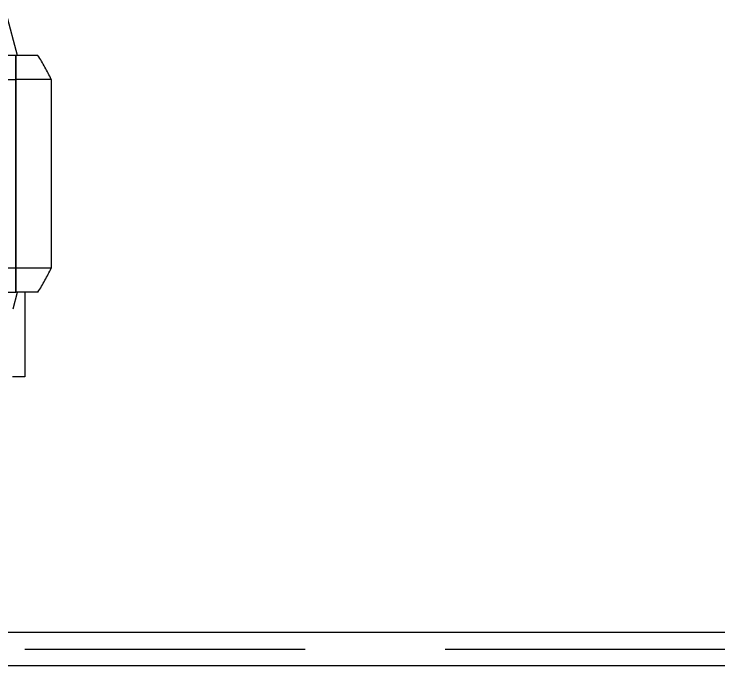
# Model space of a CAD drawing. Header units: metres. Extents: x 0 to 21025, y 0 to 14850.
# Drawn here: x 2229.7 to 2429.3, y 13277.2 to 13461.7 of the extents above; entities that cross this region are included whole.
import ezdxf

# ---------------------------------------------------------------- set-up
doc = ezdxf.new("R2010")
doc.units = ezdxf.units.M
doc.header["$LTSCALE"] = 25
doc.linetypes.add('DASHDOT', pattern=[25.4, 12.7, -6.35, 0, -6.35])
doc.linetypes.add('HIDDEN2', pattern=[4.7625, 3.175, -1.5875])
for name, color, linetype in [('SFU', 3, 'DASHDOT'), ('SL4', 4, 'Continuous'), ('ST1', 7, 'HIDDEN2')]:
    doc.layers.add(name, color=color, linetype=linetype)

msp = doc.modelspace()

# ---------------------------------------------------------------- linework, layer by layer
at = {"layer": 'SFU'}
for p, q in [((2230.712, 13449.984), (2227.576, 13461.687)), ((2230.212, 13449.984), (2173.712, 13449.984)), ((2230.212, 13449.984), (2230.212, 13443.204)), ((2236.475, 13449.984), (2230.212, 13449.984)), ((2230.212, 13443.204), (2230.212, 13449.984)), ((2173.712, 13443.204), (2230.212, 13443.204)), ((2230.212, 13443.204), (2230.212, 13389.763)), ((2240.212, 13443.204), (2230.212, 13443.204)), ((2230.212, 13389.763), (2230.212, 13443.204)), ((2240.212, 13443.204), (2240.212, 13389.763)), ((2230.212, 13389.763), (2147.712, 13389.763)), ((2230.212, 13389.763), (2230.212, 13382.984)), ((2240.212, 13389.763), (2230.212, 13389.763)), ((2230.212, 13382.984), (2230.212, 13389.763)), ((2147.712, 13382.984), (2230.212, 13382.984)), ((2229.443, 13378.248), (2230.712, 13382.984)), ((2236.475, 13382.984), (2230.212, 13382.984)), ((2232.712, 13382.984), (2232.712, 13358.984)), ((2232.712, 13358.984), (2229.212, 13358.984))]:
    msp.add_line(p, q, dxfattribs=at)
for start, end in [(25.31107, 32.41175), (327.58825, 334.68893)]:
    msp.add_arc((2183.712, 13416.484), 62.5, start, end, dxfattribs=at)
at = {"layer": 'SL4'}
for p, q in [((2155.821, 13286.681), (2875.564, 13286.681)), ((2875.564, 13277.156), (2167.668, 13277.156))]:
    msp.add_line(p, q, dxfattribs=at)
at = {"layer": 'ST1'}
for p, q in [((1875.564, 13281.919), (2875.564, 13281.919)), ((2875.564, 13277.156), (1875.564, 13277.156))]:
    msp.add_line(p, q, dxfattribs=at)

doc.saveas('drawing.dxf')
